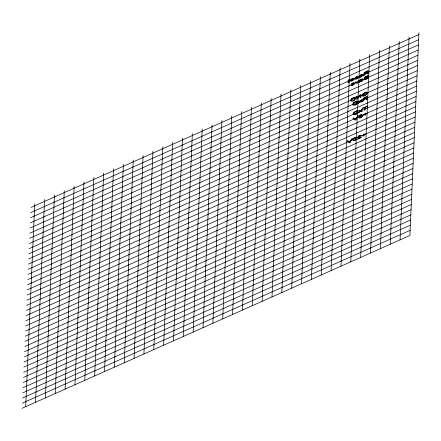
<?xml version="1.0" encoding="UTF-8"?>
<svg xmlns="http://www.w3.org/2000/svg" width="441" height="441" viewBox="0 0 441 441"><rect width="100%" height="100%" fill="white"/><g stroke="black" fill="none" stroke-linecap="round" stroke-linejoin="round"><path stroke-width="0.66" d="M362.678 80.212L361.89 80.896L360.617 81.183A1.918 0.777 -30 0 1 360.473 80.83M25.694 406.685L34.734 203.902M35.55 402.297L44.585 199.514M45.401 397.909L54.436 195.12M55.252 393.515L64.287 190.733M65.103 389.127L74.138 186.339M74.953 384.734L83.994 181.951M84.804 380.346L93.845 177.563M94.661 375.958L103.696 173.17M104.511 371.565L113.546 168.782M114.362 367.177L123.397 164.388M124.213 362.789L133.248 160M134.064 358.395L143.105 155.612M143.915 354.007L152.955 151.219M153.766 349.614L162.806 146.831M163.622 345.226L172.657 142.443M173.473 340.838L182.508 138.05M183.324 336.444L192.359 133.662M193.175 332.056L202.21 129.268M203.025 327.663L212.066 124.88M212.876 323.275L221.917 120.492M222.733 318.887L231.768 116.099M232.583 314.494L241.618 111.711M242.434 310.106L251.469 107.317M252.285 305.718L261.32 102.929M262.136 301.324L271.176 98.541M271.987 296.936L281.027 94.148M281.843 292.543L290.878 89.76M291.694 288.155L300.729 85.367M301.545 283.767L310.58 80.979M311.396 279.374L320.431 76.591M321.246 274.986L330.287 72.197M331.097 270.592L340.138 67.809M340.954 266.204L349.989 63.421M349.399 81.469L349.454 80.201L349.989 79.672L349.465 79.909L349.487 79.369L348.798 79.457L348.765 80.223L348.065 80.532L348.048 80.824L348.754 80.516L348.666 81.987M350.804 261.816L359.839 59.028M362.893 95.857L362.921 95.278L364.602 94.528L364.619 94.181L362.166 95.273C361.846 97.968 367.562 94.666 367.562 92.858C367.248 91.458 365.407 92.334 364.553 92.704C363.775 92.902 361.444 94.771 362.987 94.38M361.923 135.696L361.907 136.026L363.483 135.321L363.45 136.148L364.112 135.85L364.15 135.029L365.743 133.992M363.263 114.908L363.246 115.233L364.823 114.533L364.79 115.355L365.451 115.062L365.49 114.236L367.066 113.535M363.5 134.996L363.538 134.169L364.2 133.871L364.167 134.698M364.839 114.202L364.878 113.376L365.539 113.083L365.506 113.905M360.655 257.423L369.69 54.64M370.506 253.035L379.541 50.246M380.357 248.641L389.397 45.858M390.208 244.253L399.248 41.471M400.059 239.865L409.099 37.077M418.95 32.689L409.915 235.472L22.05 408.311M350.397 80.565C351.207 77.136 357.304 78.101 352.342 80.819C346.091 82.908 360.314 76.872 350.397 80.659M351.03 84.904C351.841 81.475 357.938 82.439 352.971 85.157C348.054 86.061 354.112 85.113 354.217 83.581M358.913 76.767C359.52 73.597 365.738 74.049 361.074 76.916C359.906 77.908 358.048 76.999 360.159 76.96C362.337 76.486 363.643 73.443 358.913 76.866M357.513 76.927L357.177 77.23M351.527 99.302C350.071 101.546 353.583 100.884 354.366 99.914L354.47 97.588L353.258 98.128A3.671 1.488 -30 0 0 352.205 98.657A1.753 0.711 -30 0 0 351.538 99.297M354.068 112.692C352.607 114.963 356.13 114.252 356.907 113.309L357.012 110.978L355.799 111.523M365.28 74.094L364.079 75.549L363.175 75.957L364.194 74.694A5.435 2.199 -30 0 1 364.784 74.066A2.194 0.888 -30 0 1 365.275 73.675C360.578 74.656 367.844 69.981 368.323 70.698L368.191 73.719L367.419 74.066L367.474 72.726L366.526 73.151A2.58 1.047 -30 0 0 366.173 73.316M364.134 99.859L362.932 101.314L362.028 101.717L363.048 100.46A5.435 2.199 -30 0 1 363.632 99.826A2.194 0.888 -30 0 1 364.128 99.44C359.393 100.377 366.824 95.725 367.177 96.463L367.039 99.484L366.267 99.831L366.328 98.492L365.413 98.9M348.588 82.098L347.861 82.781L349.322 81.888A4.597 1.863 -30 0 0 349.382 81.475M368.119 76.662L367.866 76.872A2.387 0.965 -30 0 1 367.474 77.153L365.131 78.608M351.389 98.878C348.219 101.871 353.836 101.921 355.121 99.92L355.259 96.899L353.269 97.781M353.456 102.83C350.264 105.89 355.937 105.807 357.193 103.872L357.326 100.851L355.341 101.733M367.309 78.305L367.535 78.118A1.202 0.485 -30 0 0 367.75 77.886L368.676 77.23A2.271 0.921 -30 0 1 368.351 77.842A2.062 0.838 -30 0 1 367.64 78.487L365.903 79.408A2.74 1.108 -30 0 1 364.983 79.678L364.773 79.7A1.836 0.744 -30 0 1 364.431 79.678A1.962 0.794 -30 0 1 364.31 79.628A1.781 0.722 -30 0 1 364.128 79.374A1.836 0.744 -30 0 1 364.145 79.187A1.566 0.634 -30 0 1 364.525 78.63L367.585 76.618A0.739 0.298 -30 0 0 367.744 76.387A0.921 0.375 -30 0 0 367.761 76.26A0.827 0.336 -30 0 0 367.651 76.139L365.694 76.855A1.091 0.441 -30 0 0 365.286 77.225L364.338 77.853A1.924 0.777 -30 0 1 364.63 77.324A1.736 0.706 -30 0 1 365.06 76.916L365.402 76.673A2.767 1.119 -30 0 1 365.793 76.431L366.223 76.205A4.101 1.659 -30 0 1 366.537 76.061A3.109 1.262 -30 0 1 367.596 75.687L367.915 75.637A1.621 0.656 -30 0 1 368.241 75.648A1.588 0.645 -30 0 1 368.141 76.662M357.094 77.28C355.385 77.638 353.765 80.152 356.499 78.967C361.951 75.091 354.492 80.317 355.832 78.421A4.173 1.692 -30 0 1 356.378 78.096L357.894 77.12L358.197 76.431L356.433 76.773L355.049 77.996L355.744 77.737M362.612 79.352C364.475 78.018 360.043 79.281 359.839 80.312A3.66 1.483 -30 0 0 359.784 80.598L359.718 81.618A2.993 1.213 -30 0 1 359.542 82.202M31.002 207.435L418.867 34.596M30.771 212.584L418.636 39.745M30.545 217.733L418.404 44.894M30.313 222.887L418.178 50.048M351.108 80.036L353.561 78.945A1.411 0.573 -30 0 0 352.734 78.746A1.411 0.573 -30 0 0 351.378 79.545A1.56 0.634 -30 0 0 351.13 80.03M351.742 84.374L354.195 83.283A1.411 0.573 -30 0 0 353.368 83.084A1.411 0.573 -30 0 0 352.006 83.884A1.56 0.634 -30 0 0 351.764 84.369M30.082 228.036L417.947 55.197M359.498 82.213L360.198 81.899A1.516 0.612 -30 0 0 360.38 81.552C361.774 81.938 364.773 79.209 362.381 79.744A4.162 1.687 -30 0 0 362.033 79.865L361.747 79.97M29.856 233.184L417.715 60.351M29.624 238.338L417.489 65.5M29.393 243.487L417.258 70.648M355.325 102.08L356.537 101.54L356.438 103.867C355.286 104.831 352.254 105.509 353.594 103.255A1.753 0.711 -30 0 1 354.272 102.615A3.671 1.488 -30 0 1 355.325 102.097M29.167 248.641L417.026 75.802M28.935 253.79L416.8 80.951M355.815 111.176L357.8 110.289L357.662 113.309C355.92 115.283 350.904 115.228 353.93 112.268A4.057 1.643 -30 0 1 355.804 111.204M28.709 258.939L416.569 86.1M28.478 264.093L416.343 91.254M28.246 269.242L416.111 96.403M28.02 274.39L415.88 101.557M27.789 279.544L415.654 106.705M27.557 284.693L415.422 111.854M360.225 137.708L357.381 138.976L357.364 139.345L361.146 137.658A1.488 0.601 -30 0 0 361.08 137.432M27.331 289.847L415.19 117.008M27.099 294.996L414.964 122.157M26.868 300.145L414.733 127.306M26.642 305.299L414.501 132.46M26.41 310.447L414.275 137.609M26.184 315.596L414.044 142.763M25.953 320.75L413.818 147.911M25.721 325.899L413.586 153.06M25.495 331.053L413.355 158.214M25.264 336.202L413.129 163.363M25.032 341.351L412.897 168.512M24.806 346.505L412.666 173.666M24.575 351.653L412.44 178.814M24.343 356.802L412.208 183.969M24.117 361.956L411.977 189.117M23.886 367.105L411.751 194.266M23.654 372.259L411.519 199.42M23.428 377.408L411.288 204.569M23.197 382.556L411.062 209.718M22.971 387.711L410.83 214.872M22.739 392.859L410.604 220.02M22.508 398.008L410.373 225.175M22.282 403.162L410.141 230.323M362.419 116.126C358.847 119.423 358.472 115.95 362.342 115.531L361.813 114.241L359.046 115.476L359.029 115.84L361.223 114.858C361.956 115.834 357.238 116.628 359.128 118.1A2.117 0.86 -30 0 0 360.545 117.786M359.757 137.173C354.685 136.815 362.844 135.205 360.545 135.139C358.02 135.023 356.052 138.562 359.823 137.653A2.982 1.207 -30 0 1 360.231 137.708M360.242 110.586L359.481 110.349L358.632 110.724L360.005 111.154L358.434 112.968L360.396 111.275L361.477 111.612L362.326 111.237L360.854 110.774L362.32 109.081L360.589 110.504A3.616 1.466 -30 0 1 360.468 110.652L360.154 110.559M355.633 137.636A1.185 0.48 -30 0 0 353.919 138.441L353.561 139.317A10.612 4.3 -30 0 0 353.555 139.99L353.836 140.425M355.6 137.669L355.904 138.121A10.143 4.112 -30 0 1 355.904 138.706L355.534 139.67A1.218 0.491 -30 0 1 353.798 140.459M362.623 80.102L361.714 80.29A7.106 2.878 -30 0 1 360.451 80.72M355.667 77.765A1.02 0.413 -30 0 1 356.659 76.966A1.483 0.601 -30 0 1 357.381 76.723M365.313 74.088A2.299 0.932 -30 0 1 366.129 73.3M355.793 111.534A3.671 1.488 -30 0 0 354.746 112.047A1.753 0.711 -30 0 0 354.079 112.687M359.724 137.217A5.479 2.222 -30 0 1 361.168 137.366M362.508 116.093A2.095 0.849 -30 0 1 360.545 117.802M353.395 102.786A4.057 1.643 -30 0 1 355.33 101.766M365.38 98.916A2.58 1.047 -30 0 0 365.027 99.082A2.299 0.932 -30 0 0 364.167 99.853M362.91 95.84A2.911 1.18 -30 0 0 365.683 94.793L366.664 93.74L366.642 92.775A2.233 0.904 -30 0 0 364.801 92.902A2.233 0.904 -30 0 0 362.91 94.402M351.323 98.834A4.057 1.643 -30 0 1 353.263 97.814M361.747 79.959A8.489 3.44 -30 0 1 360.468 80.422M362.711 79.286A1.488 0.601 -30 0 0 360.688 79.915A0.943 0.38 -30 0 0 360.501 80.306M367.292 78.3A2.216 0.899 -30 0 1 365.374 79.198L365.302 79.215A1.003 0.408 -30 0 1 364.894 79.011A0.943 0.38 -30 0 1 365.043 78.696M356.626 138.083C357.122 140.42 351.72 142.311 353.059 139.003C353.555 137.879 356.295 136.181 356.626 138.083M363.318 98.999L363.941 99.164L366.344 98.145L366.388 97.152L363.963 98.277L363.318 98.999M364.464 73.234L365.087 73.404L367.491 72.379L367.535 71.387L365.165 72.478L364.464 73.234M356.587 96.303L356.455 99.33L357.271 98.96L360.269 95.355L360.17 97.67L360.942 97.329L361.074 94.302L360.253 94.672L357.254 98.277L357.359 95.962L356.587 96.303M362.634 108.133L362.618 108.48L364.514 107.637L364.393 110.311L365.165 109.969L365.286 107.295L367.177 106.452L367.193 106.105L362.634 108.133M357.204 82.776L356.096 81.574L355.352 81.905L356.769 83.432L357.513 83.101L359.172 80.201L358.428 80.532L357.221 82.743M355.562 119.594L357.469 116.137L358.29 115.774L355.931 119.787L355.104 120.156L352.932 118.16L353.754 117.797L355.529 119.605M349.735 142.382L347.927 140.585L347.106 140.949L349.278 142.95L350.104 142.575L352.464 138.562L351.642 138.932L349.752 142.344M360.269 100.868L360.115 101.066A3.616 1.466 -30 0 1 359.994 101.215L359.007 100.912L358.158 101.287L359.536 101.717L357.965 103.53L359.922 101.838L361.003 102.174L361.852 101.799L360.38 101.336L361.846 99.644L360.269 100.868M362.078 75.152L359.624 76.243A1.56 0.634 -30 0 1 359.878 75.753A1.411 0.573 -30 0 1 361.251 74.953A1.411 0.573 -30 0 1 362.083 75.146"/></g></svg>
